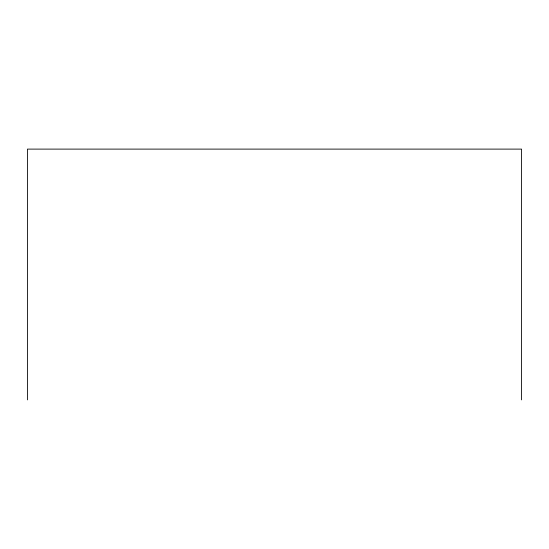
<?xml version="1.0" encoding="UTF-8"?>
<svg xmlns="http://www.w3.org/2000/svg" width="549" height="549" viewBox="0 0 549 549"><rect width="100%" height="100%" fill="white"/><g stroke="black" fill="none" stroke-linecap="round" stroke-linejoin="round"><path stroke-width="0.82" d="M521.55 399.892L521.55 149.108L27.45 149.108L27.45 399.892"/></g></svg>
